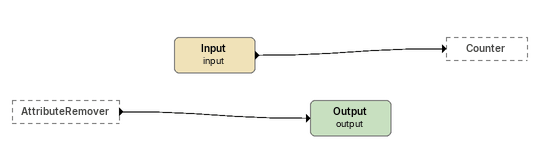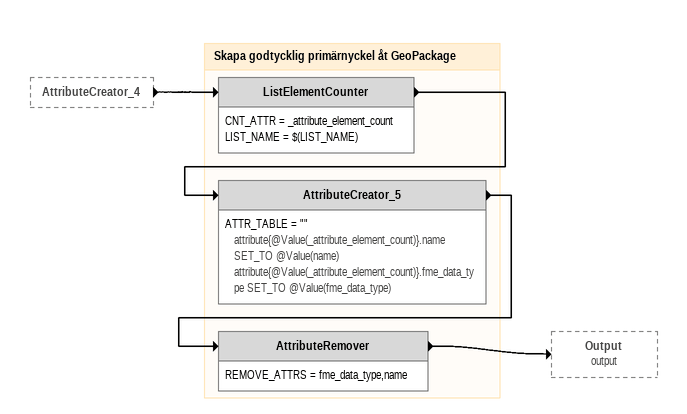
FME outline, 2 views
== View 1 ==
AttributeRemover [outside]
    -> Output (output)
Input (input)
    -> Counter
Output (output)

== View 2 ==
AttributeCreator_4 [outside]
    -> ListElementCounter

Bookmark: Skapa godtycklig primärnyckel åt GeoPackage
ListElementCounter
    CNT_ATTR = _attribute_element_count
    LIST_NAME = $(LIST_NAME)
    -> AttributeCreator_5
AttributeCreator_5
    ATTR_TABLE = "" attribute{@Value(_attribute_element_count)}.name SET_TO @Value(name)  attribute{@Value(_attribute_element_count)}.fme_data_type SET_TO @Value(fme_data_type)
    -> AttributeRemover
AttributeRemover
    REMOVE_ATTRS = fme_data_type,name
    -> Output (output)
